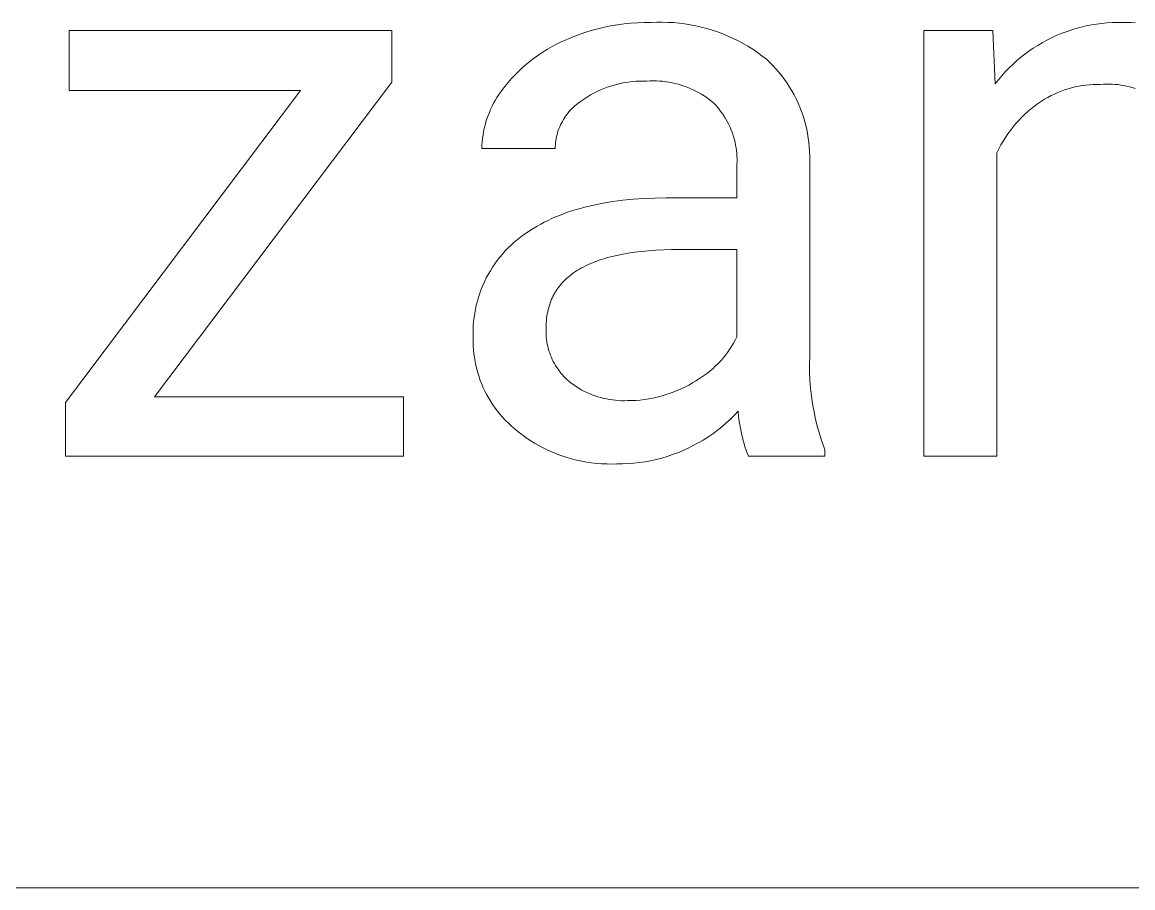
# Model space of a CAD drawing. Header units: millimetres. Extents: x 0 to 4030, y 0 to 2816.
# Drawn here: x 2883.8 to 2957.8, y 225.3 to 283 of the extents above; entities that cross this region are included whole.
import ezdxf

# ---------------------------------------------------------------- set-up
doc = ezdxf.new("R2010")
doc.units = ezdxf.units.MM
doc.header["$MEASUREMENT"] = 0
doc.layers.add('Domyślny', color=7, linetype='Continuous', true_color=0x000000)

msp = doc.modelspace()

# ---------------------------------------------------------------- linework, layer by layer
at = {"layer": 'Domyślny', "color": 18, "lineweight": 15, "true_color": 0x000000}
for p, q in [((2922.129, 282.512), (2922.565, 282.615)), ((2922.565, 282.615), (2923.004, 282.705)), ((2923.004, 282.705), (2923.445, 282.78)), ((2923.445, 282.78), (2923.889, 282.84)), ((2923.889, 282.84), (2924.335, 282.886)), ((2924.335, 282.886), (2924.782, 282.917)), ((2924.782, 282.917), (2925.23, 282.933)), ((2925.23, 282.933), (2925.678, 282.934)), ((2925.678, 282.934), (2926.052, 282.95)), ((2926.052, 282.95), (2926.426, 282.954)), ((2926.426, 282.954), (2926.801, 282.944)), ((2926.801, 282.944), (2927.175, 282.923)), ((2927.175, 282.923), (2927.548, 282.889)), ((2927.548, 282.889), (2927.919, 282.842)), ((2927.919, 282.842), (2928.289, 282.784)), ((2928.289, 282.784), (2928.657, 282.712)), ((2928.657, 282.712), (2929.022, 282.629)), ((2929.022, 282.629), (2929.384, 282.534)), ((2953.978, 282.535), (2954.316, 282.625)), ((2954.316, 282.625), (2954.657, 282.705)), ((2954.657, 282.705), (2955, 282.773)), ((2955, 282.773), (2955.345, 282.829)), ((2955.345, 282.829), (2955.692, 282.873)), ((2955.692, 282.873), (2956.04, 282.906)), ((2956.04, 282.906), (2956.389, 282.927)), ((2956.389, 282.927), (2956.739, 282.936)), ((2956.739, 282.936), (2957.088, 282.933)), ((2957.088, 282.933), (2957.368, 282.93)), ((2957.368, 282.93), (2957.642, 282.923)), ((2957.642, 282.923), (2957.912, 282.91)), ((2886.91, 278.405), (2886.91, 282.404)), ((2886.91, 282.404), (2908.409, 282.404)), ((2908.409, 282.404), (2908.409, 278.968)), ((2920.014, 281.78), (2920.427, 281.954)), ((2920.427, 281.954), (2920.845, 282.114)), ((2920.845, 282.114), (2921.269, 282.261)), ((2921.269, 282.261), (2921.697, 282.393)), ((2921.697, 282.393), (2922.129, 282.512)), ((2929.384, 282.534), (2929.743, 282.426)), ((2929.743, 282.426), (2930.098, 282.306)), ((2930.098, 282.306), (2930.449, 282.175)), ((2930.449, 282.175), (2930.795, 282.032)), ((2930.795, 282.032), (2931.136, 281.878)), ((2931.136, 281.878), (2931.472, 281.712)), ((2943.842, 254.052), (2943.842, 282.409)), ((2943.842, 282.409), (2948.432, 282.409)), ((2948.432, 282.409), (2948.593, 278.839)), ((2952.034, 281.755), (2952.346, 281.912)), ((2952.346, 281.912), (2952.664, 282.059)), ((2952.664, 282.059), (2952.986, 282.194)), ((2952.986, 282.194), (2953.313, 282.319)), ((2953.313, 282.319), (2953.644, 282.432)), ((2953.644, 282.432), (2953.978, 282.535)), ((2918.484, 280.979), (2918.779, 281.16)), ((2918.779, 281.16), (2919.079, 281.33)), ((2919.079, 281.33), (2919.386, 281.491)), ((2919.386, 281.491), (2919.698, 281.641)), ((2919.698, 281.641), (2920.014, 281.78)), ((2931.472, 281.712), (2931.802, 281.535)), ((2931.802, 281.535), (2932.126, 281.347)), ((2932.126, 281.347), (2932.444, 281.149)), ((2932.444, 281.149), (2932.754, 280.94)), ((2950.843, 281.024), (2951.131, 281.222)), ((2951.131, 281.222), (2951.426, 281.41)), ((2951.426, 281.41), (2951.727, 281.587)), ((2951.727, 281.587), (2952.034, 281.755)), ((2917.371, 280.159), (2917.638, 280.378)), ((2917.638, 280.378), (2917.913, 280.588)), ((2917.913, 280.588), (2918.195, 280.788)), ((2918.195, 280.788), (2918.484, 280.979)), ((2932.754, 280.94), (2933.058, 280.721)), ((2933.058, 280.721), (2933.354, 280.492)), ((2933.354, 280.492), (2933.575, 280.284)), ((2949.761, 280.138), (2950.02, 280.373)), ((2950.02, 280.373), (2950.287, 280.599)), ((2950.287, 280.599), (2950.561, 280.816)), ((2950.561, 280.816), (2950.843, 281.024)), ((2916.614, 279.449), (2916.858, 279.694)), ((2916.858, 279.694), (2917.111, 279.931)), ((2917.111, 279.931), (2917.371, 280.159)), ((2933.575, 280.284), (2933.789, 280.068)), ((2933.789, 280.068), (2933.995, 279.846)), ((2933.995, 279.846), (2934.194, 279.616)), ((2934.194, 279.616), (2934.384, 279.38)), ((2949.034, 279.383), (2949.268, 279.643)), ((2949.268, 279.643), (2949.51, 279.895)), ((2949.51, 279.895), (2949.761, 280.138)), ((2908.409, 278.968), (2892.6, 258.005)), ((2915.934, 278.666), (2916.152, 278.935)), ((2916.152, 278.935), (2916.379, 279.196)), ((2916.379, 279.196), (2916.614, 279.449)), ((2923.697, 278.884), (2923.459, 278.83)), ((2923.937, 278.93), (2923.697, 278.884)), ((2924.178, 278.967), (2923.937, 278.93)), ((2924.42, 278.996), (2924.178, 278.967)), ((2924.664, 279.017), (2924.42, 278.996)), ((2924.908, 279.029), (2924.664, 279.017)), ((2925.152, 279.033), (2924.908, 279.029)), ((2925.396, 279.029), (2925.152, 279.033)), ((2925.606, 279.04), (2925.396, 279.029)), ((2925.817, 279.045), (2925.606, 279.04)), ((2926.028, 279.042), (2925.817, 279.045)), ((2926.238, 279.032), (2926.028, 279.042)), ((2926.448, 279.015), (2926.238, 279.032)), ((2926.658, 278.99), (2926.448, 279.015)), ((2926.866, 278.959), (2926.658, 278.99)), ((2927.073, 278.92), (2926.866, 278.959)), ((2927.279, 278.875), (2927.073, 278.92)), ((2927.483, 278.822), (2927.279, 278.875)), ((2934.384, 279.38), (2934.566, 279.138)), ((2934.566, 279.138), (2934.74, 278.889)), ((2934.74, 278.889), (2934.905, 278.634)), ((2948.593, 278.839), (2948.809, 279.115)), ((2948.809, 279.115), (2949.034, 279.383)), ((2886.681, 257.616), (2902.33, 278.405)), ((2902.33, 278.405), (2886.91, 278.405)), ((2915.413, 277.939), (2915.534, 278.127)), ((2915.534, 278.127), (2915.661, 278.311)), ((2915.661, 278.311), (2915.795, 278.491)), ((2915.795, 278.491), (2915.934, 278.666)), ((2921.865, 278.226), (2921.65, 278.109)), ((2922.083, 278.336), (2921.865, 278.226)), ((2922.304, 278.438), (2922.083, 278.336)), ((2922.53, 278.532), (2922.304, 278.438)), ((2922.758, 278.618), (2922.53, 278.532)), ((2922.989, 278.697), (2922.758, 278.618)), ((2923.223, 278.768), (2922.989, 278.697)), ((2923.459, 278.83), (2923.223, 278.768)), ((2927.685, 278.762), (2927.483, 278.822)), ((2927.885, 278.696), (2927.685, 278.762)), ((2928.083, 278.623), (2927.885, 278.696)), ((2928.278, 278.543), (2928.083, 278.623)), ((2928.47, 278.456), (2928.278, 278.543)), ((2928.659, 278.363), (2928.47, 278.456)), ((2928.845, 278.263), (2928.659, 278.363)), ((2929.027, 278.158), (2928.845, 278.263)), ((2929.205, 278.046), (2929.027, 278.158)), ((2934.905, 278.634), (2935.061, 278.374)), ((2935.061, 278.374), (2935.209, 278.109)), ((2952.536, 278.169), (2952.316, 278.063)), ((2952.759, 278.267), (2952.536, 278.169)), ((2952.985, 278.358), (2952.759, 278.267)), ((2953.215, 278.441), (2952.985, 278.358)), ((2953.447, 278.515), (2953.215, 278.441)), ((2953.681, 278.581), (2953.447, 278.515)), ((2953.918, 278.64), (2953.681, 278.581)), ((2954.157, 278.69), (2953.918, 278.64)), ((2954.397, 278.731), (2954.157, 278.69)), ((2954.639, 278.764), (2954.397, 278.731)), ((2954.881, 278.789), (2954.639, 278.764)), ((2955.125, 278.805), (2954.881, 278.789)), ((2955.368, 278.813), (2955.125, 278.805)), ((2955.612, 278.813), (2955.368, 278.813)), ((2955.806, 278.826), (2955.612, 278.813)), ((2956.001, 278.833), (2955.806, 278.826)), ((2956.195, 278.833), (2956.001, 278.833)), ((2956.39, 278.827), (2956.195, 278.833)), ((2956.584, 278.813), (2956.39, 278.827)), ((2956.777, 278.793), (2956.584, 278.813)), ((2956.97, 278.766), (2956.777, 278.793)), ((2957.162, 278.733), (2956.97, 278.766)), ((2957.352, 278.693), (2957.162, 278.733)), ((2957.541, 278.646), (2957.352, 278.693)), ((2957.728, 278.593), (2957.541, 278.646)), ((2957.914, 278.534), (2957.728, 278.593)), ((2915.087, 277.352), (2915.189, 277.551)), ((2915.189, 277.551), (2915.298, 277.747)), ((2915.298, 277.747), (2915.413, 277.939)), ((2920.606, 277.389), (2920.506, 277.299)), ((2920.709, 277.476), (2920.606, 277.389)), ((2920.814, 277.559), (2920.709, 277.476)), ((2920.923, 277.638), (2920.814, 277.559)), ((2921.034, 277.713), (2920.923, 277.638)), ((2921.235, 277.852), (2921.034, 277.713)), ((2921.44, 277.984), (2921.235, 277.852)), ((2921.65, 278.109), (2921.44, 277.984)), ((2929.38, 277.928), (2929.205, 278.046)), ((2929.55, 277.804), (2929.38, 277.928)), ((2929.717, 277.674), (2929.55, 277.804)), ((2929.878, 277.539), (2929.717, 277.674)), ((2930.005, 277.403), (2929.878, 277.539)), ((2930.127, 277.262), (2930.005, 277.403)), ((2935.209, 278.109), (2935.347, 277.839)), ((2935.347, 277.839), (2935.475, 277.564)), ((2935.475, 277.564), (2935.594, 277.285)), ((2951.245, 277.392), (2951.017, 277.211)), ((2951.479, 277.564), (2951.245, 277.392)), ((2951.681, 277.7), (2951.479, 277.564)), ((2951.889, 277.828), (2951.681, 277.7)), ((2952.1, 277.949), (2951.889, 277.828)), ((2952.316, 278.063), (2952.1, 277.949)), ((2914.748, 276.524), (2914.823, 276.735)), ((2914.823, 276.735), (2914.904, 276.944)), ((2914.904, 276.944), (2914.992, 277.149)), ((2914.992, 277.149), (2915.087, 277.352)), ((2919.98, 276.69), (2919.905, 276.578)), ((2920.059, 276.798), (2919.98, 276.69)), ((2920.141, 276.905), (2920.059, 276.798)), ((2920.227, 277.008), (2920.141, 276.905)), ((2920.317, 277.108), (2920.227, 277.008)), ((2920.41, 277.205), (2920.317, 277.108)), ((2920.506, 277.299), (2920.41, 277.205)), ((2930.243, 277.118), (2930.127, 277.262)), ((2930.355, 276.969), (2930.243, 277.118)), ((2930.462, 276.817), (2930.355, 276.969)), ((2930.564, 276.661), (2930.462, 276.817)), ((2930.66, 276.502), (2930.564, 276.661)), ((2935.594, 277.285), (2935.704, 277.002)), ((2935.704, 277.002), (2935.803, 276.715)), ((2935.803, 276.715), (2935.893, 276.425)), ((2950.58, 276.828), (2950.371, 276.626)), ((2950.795, 277.023), (2950.58, 276.828)), ((2951.017, 277.211), (2950.795, 277.023)), ((2914.568, 275.877), (2914.621, 276.095)), ((2914.621, 276.095), (2914.681, 276.31)), ((2914.681, 276.31), (2914.748, 276.524)), ((2919.592, 275.984), (2919.541, 275.86)), ((2919.646, 276.107), (2919.592, 275.984)), ((2919.704, 276.228), (2919.646, 276.107)), ((2919.767, 276.347), (2919.704, 276.228)), ((2919.834, 276.464), (2919.767, 276.347)), ((2919.905, 276.578), (2919.834, 276.464)), ((2930.751, 276.34), (2930.66, 276.502)), ((2930.836, 276.175), (2930.751, 276.34)), ((2930.916, 276.006), (2930.836, 276.175)), ((2930.989, 275.836), (2930.916, 276.006)), ((2935.893, 276.425), (2935.972, 276.132)), ((2935.972, 276.132), (2936.042, 275.837)), ((2949.788, 275.978), (2949.608, 275.749)), ((2949.975, 276.2), (2949.788, 275.978)), ((2950.17, 276.416), (2949.975, 276.2)), ((2950.371, 276.626), (2950.17, 276.416)), ((2914.429, 274.993), (2914.453, 275.216)), ((2914.453, 275.216), (2914.484, 275.438)), ((2914.484, 275.438), (2914.522, 275.658)), ((2914.522, 275.658), (2914.568, 275.877)), ((2919.358, 275.214), (2919.335, 275.082)), ((2919.386, 275.345), (2919.358, 275.214)), ((2919.418, 275.476), (2919.386, 275.345)), ((2919.455, 275.605), (2919.418, 275.476)), ((2919.496, 275.733), (2919.455, 275.605)), ((2919.541, 275.86), (2919.496, 275.733)), ((2931.057, 275.663), (2930.989, 275.836)), ((2931.119, 275.487), (2931.057, 275.663)), ((2931.175, 275.31), (2931.119, 275.487)), ((2931.225, 275.131), (2931.175, 275.31)), ((2936.042, 275.837), (2936.101, 275.54)), ((2936.101, 275.54), (2936.15, 275.24)), ((2936.15, 275.24), (2936.189, 274.939)), ((2949.273, 275.274), (2949.117, 275.029)), ((2949.436, 275.515), (2949.273, 275.274)), ((2949.608, 275.749), (2949.436, 275.515)), ((2914.404, 274.546), (2914.413, 274.77)), ((2919.289, 274.546), (2914.404, 274.546)), ((2914.413, 274.77), (2914.429, 274.993)), ((2919.294, 274.681), (2919.289, 274.546)), ((2919.303, 274.815), (2919.294, 274.681)), ((2919.317, 274.948), (2919.303, 274.815)), ((2919.335, 275.082), (2919.317, 274.948)), ((2931.269, 274.95), (2931.225, 275.131)), ((2931.307, 274.768), (2931.269, 274.95)), ((2931.338, 274.585), (2931.307, 274.768)), ((2931.363, 274.401), (2931.338, 274.585)), ((2936.189, 274.939), (2936.217, 274.637)), ((2936.217, 274.637), (2936.235, 274.334)), ((2948.831, 274.523), (2948.701, 274.263)), ((2948.97, 274.778), (2948.831, 274.523)), ((2949.117, 275.029), (2948.97, 274.778)), ((2931.382, 274.216), (2931.363, 274.401)), ((2931.395, 274.03), (2931.382, 274.216)), ((2931.401, 273.844), (2931.395, 274.03)), ((2931.401, 273.658), (2931.401, 273.844)), ((2936.235, 274.334), (2936.243, 274.031)), ((2936.243, 274.031), (2936.24, 273.728)), ((2936.24, 273.728), (2936.24, 260.683)), ((2948.701, 274.263), (2948.701, 254.052)), ((2931.395, 273.473), (2931.401, 273.658)), ((2931.395, 271.245), (2931.395, 273.473)), ((2921.559, 270.706), (2921.863, 270.776)), ((2921.863, 270.776), (2922.172, 270.84)), ((2922.172, 270.84), (2922.487, 270.9)), ((2922.487, 270.9), (2923.132, 271.005)), ((2923.132, 271.005), (2923.798, 271.091)), ((2923.798, 271.091), (2924.485, 271.158)), ((2924.485, 271.158), (2925.192, 271.206)), ((2925.192, 271.206), (2925.921, 271.235)), ((2925.921, 271.235), (2926.671, 271.245)), ((2926.671, 271.245), (2931.395, 271.245)), ((2919.319, 269.981), (2919.58, 270.088)), ((2919.58, 270.088), (2919.847, 270.191)), ((2919.847, 270.191), (2920.119, 270.289)), ((2920.119, 270.289), (2920.397, 270.382)), ((2920.397, 270.382), (2920.679, 270.47)), ((2920.679, 270.47), (2920.967, 270.554)), ((2920.967, 270.554), (2921.261, 270.632)), ((2921.261, 270.632), (2921.559, 270.706)), ((2917.864, 269.238), (2918.093, 269.373)), ((2918.093, 269.373), (2918.327, 269.504)), ((2918.327, 269.504), (2918.567, 269.631)), ((2918.567, 269.631), (2918.813, 269.752)), ((2918.813, 269.752), (2919.063, 269.869)), ((2919.063, 269.869), (2919.319, 269.981)), ((2916.77, 268.468), (2916.987, 268.639)), ((2916.987, 268.639), (2917.209, 268.802)), ((2917.209, 268.802), (2917.422, 268.952)), ((2917.422, 268.952), (2917.64, 269.097)), ((2917.64, 269.097), (2917.864, 269.238)), ((2915.966, 267.715), (2916.157, 267.913)), ((2916.157, 267.913), (2916.355, 268.105)), ((2916.355, 268.105), (2916.56, 268.291)), ((2916.56, 268.291), (2916.77, 268.468)), ((2926.517, 267.789), (2926.003, 267.763)), ((2927.048, 267.804), (2926.517, 267.789)), ((2927.597, 267.809), (2927.048, 267.804)), ((2931.395, 267.809), (2927.597, 267.809)), ((2931.395, 261.985), (2931.395, 267.809)), ((2915.273, 266.858), (2915.435, 267.081)), ((2915.435, 267.081), (2915.605, 267.298)), ((2915.605, 267.298), (2915.782, 267.509)), ((2915.782, 267.509), (2915.966, 267.715)), ((2922.164, 267.077), (2921.993, 267.015)), ((2922.341, 267.137), (2922.164, 267.077)), ((2922.521, 267.194), (2922.341, 267.137)), ((2922.706, 267.249), (2922.521, 267.194)), ((2922.895, 267.301), (2922.706, 267.249)), ((2923.287, 267.398), (2922.895, 267.301)), ((2923.696, 267.484), (2923.287, 267.398)), ((2924.123, 267.56), (2923.696, 267.484)), ((2924.567, 267.626), (2924.123, 267.56)), ((2925.028, 267.682), (2924.567, 267.626)), ((2925.507, 267.728), (2925.028, 267.682)), ((2926.003, 267.763), (2925.507, 267.728)), ((2914.834, 266.157), (2914.972, 266.395)), ((2914.972, 266.395), (2915.118, 266.629)), ((2915.118, 266.629), (2915.273, 266.858)), ((2920.642, 266.339), (2920.514, 266.251)), ((2920.775, 266.425), (2920.642, 266.339)), ((2920.912, 266.507), (2920.775, 266.425)), ((2921.053, 266.587), (2920.912, 266.507)), ((2921.199, 266.665), (2921.053, 266.587)), ((2921.349, 266.74), (2921.199, 266.665)), ((2921.503, 266.813), (2921.349, 266.74)), ((2921.662, 266.883), (2921.503, 266.813)), ((2921.825, 266.95), (2921.662, 266.883)), ((2921.993, 267.015), (2921.825, 266.95)), ((2914.469, 265.415), (2914.582, 265.666)), ((2914.582, 265.666), (2914.704, 265.914)), ((2914.704, 265.914), (2914.834, 266.157)), ((2919.737, 265.565), (2919.644, 265.456)), ((2919.835, 265.67), (2919.737, 265.565)), ((2919.937, 265.774), (2919.835, 265.67)), ((2920.044, 265.874), (2919.937, 265.774)), ((2920.155, 265.972), (2920.044, 265.874)), ((2920.27, 266.068), (2920.155, 265.972)), ((2920.39, 266.161), (2920.27, 266.068)), ((2920.514, 266.251), (2920.39, 266.161)), ((2914.183, 264.639), (2914.269, 264.901)), ((2914.269, 264.901), (2914.365, 265.159)), ((2914.365, 265.159), (2914.469, 265.415)), ((2919.208, 264.815), (2919.174, 264.753)), ((2919.242, 264.876), (2919.208, 264.815)), ((2919.277, 264.937), (2919.242, 264.876)), ((2919.314, 264.997), (2919.277, 264.937)), ((2919.351, 265.057), (2919.314, 264.997)), ((2919.39, 265.116), (2919.351, 265.057)), ((2919.429, 265.174), (2919.39, 265.116)), ((2919.47, 265.232), (2919.429, 265.174)), ((2919.512, 265.289), (2919.47, 265.232)), ((2919.555, 265.345), (2919.512, 265.289)), ((2919.599, 265.401), (2919.555, 265.345)), ((2919.644, 265.456), (2919.599, 265.401)), ((2913.978, 263.837), (2914.037, 264.107)), ((2914.037, 264.107), (2914.105, 264.374)), ((2914.105, 264.374), (2914.183, 264.639)), ((2918.903, 264.095), (2918.861, 263.956)), ((2918.948, 264.232), (2918.903, 264.095)), ((2918.998, 264.366), (2918.948, 264.232)), ((2919.025, 264.432), (2918.998, 264.366)), ((2919.053, 264.497), (2919.025, 264.432)), ((2919.082, 264.562), (2919.053, 264.497)), ((2919.111, 264.626), (2919.082, 264.562)), ((2919.142, 264.69), (2919.111, 264.626)), ((2919.174, 264.753), (2919.142, 264.69)), ((2913.888, 263.293), (2913.928, 263.566)), ((2913.928, 263.566), (2913.978, 263.837)), ((2918.74, 263.374), (2918.72, 263.222)), ((2918.764, 263.524), (2918.74, 263.374)), ((2918.792, 263.67), (2918.764, 263.524)), ((2918.825, 263.815), (2918.792, 263.67)), ((2918.861, 263.956), (2918.825, 263.815)), ((2913.823, 262.469), (2913.835, 262.744)), ((2913.835, 262.744), (2913.857, 263.019)), ((2913.857, 263.019), (2913.888, 263.293)), ((2918.688, 262.751), (2918.685, 262.588)), ((2918.694, 262.91), (2918.688, 262.751)), ((2918.705, 263.068), (2918.694, 262.91)), ((2918.72, 263.222), (2918.705, 263.068)), ((2913.82, 262.193), (2913.823, 262.469)), ((2913.827, 261.917), (2913.82, 262.193)), ((2913.826, 261.655), (2913.827, 261.917)), ((2918.685, 262.588), (2918.681, 262.435)), ((2918.681, 262.435), (2918.681, 262.281)), ((2918.681, 262.281), (2918.687, 262.127)), ((2918.687, 262.127), (2918.698, 261.974)), ((2918.698, 261.974), (2918.715, 261.821)), ((2931.284, 261.771), (2931.395, 261.985)), ((2913.834, 261.393), (2913.826, 261.655)), ((2913.85, 261.131), (2913.834, 261.393)), ((2913.876, 260.87), (2913.85, 261.131)), ((2918.715, 261.821), (2918.736, 261.668)), ((2918.736, 261.668), (2918.763, 261.517)), ((2918.763, 261.517), (2918.796, 261.366)), ((2918.796, 261.366), (2918.833, 261.217)), ((2918.833, 261.217), (2918.876, 261.069)), ((2930.769, 260.96), (2930.908, 261.156)), ((2930.908, 261.156), (2931.04, 261.357)), ((2931.04, 261.357), (2931.165, 261.562)), ((2931.165, 261.562), (2931.284, 261.771)), ((2913.911, 260.61), (2913.876, 260.87)), ((2913.954, 260.352), (2913.911, 260.61)), ((2918.876, 261.069), (2918.924, 260.923)), ((2918.924, 260.923), (2918.977, 260.778)), ((2918.977, 260.778), (2919.035, 260.636)), ((2919.035, 260.636), (2919.098, 260.495)), ((2919.098, 260.495), (2919.165, 260.357)), ((2930.148, 260.226), (2930.312, 260.401)), ((2930.312, 260.401), (2930.471, 260.582)), ((2930.471, 260.582), (2930.623, 260.768)), ((2930.623, 260.768), (2930.769, 260.96)), ((2936.24, 260.683), (2936.229, 260.155)), ((2914.006, 260.095), (2913.954, 260.352)), ((2914.067, 259.84), (2914.006, 260.095)), ((2914.137, 259.587), (2914.067, 259.84)), ((2919.165, 260.357), (2919.238, 260.221)), ((2919.238, 260.221), (2919.315, 260.088)), ((2919.315, 260.088), (2919.396, 259.958)), ((2919.396, 259.958), (2919.483, 259.83)), ((2919.483, 259.83), (2919.573, 259.706)), ((2919.573, 259.706), (2919.668, 259.585)), ((2929.434, 259.583), (2929.62, 259.734)), ((2929.62, 259.734), (2929.802, 259.892)), ((2929.802, 259.892), (2929.978, 260.056)), ((2929.978, 260.056), (2930.148, 260.226)), ((2936.229, 260.155), (2936.236, 259.627)), ((2914.216, 259.337), (2914.137, 259.587)), ((2914.303, 259.089), (2914.216, 259.337)), ((2914.398, 258.845), (2914.303, 259.089)), ((2919.668, 259.585), (2919.767, 259.467)), ((2919.767, 259.467), (2919.87, 259.353)), ((2919.87, 259.353), (2919.977, 259.242)), ((2919.977, 259.242), (2920.088, 259.135)), ((2920.088, 259.135), (2920.202, 259.032)), ((2920.202, 259.032), (2920.36, 258.909)), ((2920.36, 258.909), (2920.522, 258.792)), ((2928.183, 258.784), (2928.429, 258.925)), ((2928.429, 258.925), (2928.639, 259.042)), ((2928.639, 259.042), (2928.844, 259.167)), ((2928.844, 259.167), (2929.045, 259.299)), ((2929.045, 259.299), (2929.242, 259.437)), ((2929.242, 259.437), (2929.434, 259.583)), ((2936.236, 259.627), (2936.26, 259.1)), ((2936.26, 259.1), (2936.301, 258.573)), ((2914.502, 258.604), (2914.398, 258.845)), ((2914.613, 258.367), (2914.502, 258.604)), ((2914.733, 258.134), (2914.613, 258.367)), ((2920.522, 258.792), (2920.688, 258.68)), ((2920.688, 258.68), (2920.858, 258.574)), ((2920.858, 258.574), (2921.031, 258.474)), ((2921.031, 258.474), (2921.208, 258.38)), ((2921.208, 258.38), (2921.387, 258.292)), ((2921.387, 258.292), (2921.57, 258.21)), ((2921.57, 258.21), (2921.755, 258.135)), ((2926.62, 258.122), (2926.889, 258.21)), ((2926.889, 258.21), (2927.155, 258.307)), ((2927.155, 258.307), (2927.418, 258.414)), ((2927.418, 258.414), (2927.677, 258.529)), ((2927.677, 258.529), (2927.932, 258.652)), ((2927.932, 258.652), (2928.183, 258.784)), ((2936.301, 258.573), (2936.36, 258.049)), ((2886.681, 254.046), (2886.681, 257.616)), ((2892.6, 258.005), (2909.188, 258.005)), ((2909.188, 258.005), (2909.188, 254.046)), ((2914.861, 257.905), (2914.733, 258.134)), ((2914.997, 257.68), (2914.861, 257.905)), ((2915.14, 257.461), (2914.997, 257.68)), ((2915.291, 257.246), (2915.14, 257.461)), ((2921.755, 258.135), (2921.943, 258.066)), ((2921.943, 258.066), (2922.133, 258.003)), ((2922.133, 258.003), (2922.325, 257.947)), ((2922.325, 257.947), (2922.519, 257.897)), ((2922.519, 257.897), (2922.714, 257.854)), ((2922.714, 257.854), (2922.911, 257.818)), ((2922.911, 257.818), (2923.109, 257.789)), ((2923.109, 257.789), (2923.308, 257.766)), ((2923.308, 257.766), (2923.507, 257.75)), ((2923.507, 257.75), (2923.707, 257.741)), ((2923.707, 257.741), (2923.907, 257.739)), ((2923.907, 257.739), (2924.107, 257.744)), ((2924.107, 257.744), (2924.391, 257.748)), ((2924.391, 257.748), (2924.674, 257.762)), ((2924.674, 257.762), (2924.956, 257.785)), ((2924.956, 257.785), (2925.238, 257.818)), ((2925.238, 257.818), (2925.518, 257.86)), ((2925.518, 257.86), (2925.797, 257.911)), ((2925.797, 257.911), (2926.073, 257.972)), ((2926.073, 257.972), (2926.348, 258.042)), ((2926.348, 258.042), (2926.62, 258.122)), ((2936.36, 258.049), (2936.436, 257.526)), ((2936.436, 257.526), (2936.529, 257.006)), ((2915.449, 257.037), (2915.291, 257.246)), ((2915.614, 256.833), (2915.449, 257.037)), ((2915.786, 256.635), (2915.614, 256.833)), ((2931.215, 256.759), (2930.945, 256.494)), ((2931.475, 257.032), (2931.215, 256.759)), ((2931.506, 256.693), (2931.475, 257.032)), ((2931.549, 256.355), (2931.506, 256.693)), ((2936.529, 257.006), (2936.639, 256.49)), ((2915.964, 256.443), (2915.786, 256.635)), ((2916.149, 256.257), (2915.964, 256.443)), ((2916.341, 256.078), (2916.149, 256.257)), ((2916.538, 255.905), (2916.341, 256.078)), ((2930.379, 255.994), (2930.083, 255.759)), ((2930.666, 256.239), (2930.379, 255.994)), ((2930.945, 256.494), (2930.666, 256.239)), ((2931.603, 256.018), (2931.549, 256.355)), ((2931.668, 255.683), (2931.603, 256.018)), ((2936.639, 256.49), (2936.766, 255.978)), ((2936.766, 255.978), (2936.909, 255.47)), ((2916.798, 255.69), (2916.538, 255.905)), ((2917.066, 255.484), (2916.798, 255.69)), ((2917.34, 255.286), (2917.066, 255.484)), ((2917.621, 255.099), (2917.34, 255.286)), ((2929.467, 255.321), (2929.148, 255.118)), ((2929.779, 255.535), (2929.467, 255.321)), ((2930.083, 255.759), (2929.779, 255.535)), ((2931.744, 255.351), (2931.668, 255.683)), ((2931.832, 255.021), (2931.744, 255.351)), ((2936.909, 255.47), (2937.07, 254.967)), ((2917.908, 254.921), (2917.621, 255.099)), ((2918.201, 254.753), (2917.908, 254.921)), ((2918.5, 254.595), (2918.201, 254.753)), ((2918.803, 254.447), (2918.5, 254.595)), ((2928.152, 254.579), (2927.808, 254.423)), ((2928.49, 254.747), (2928.152, 254.579)), ((2928.822, 254.927), (2928.49, 254.747)), ((2929.148, 255.118), (2928.822, 254.927)), ((2931.93, 254.695), (2931.832, 255.021)), ((2932.04, 254.372), (2931.93, 254.695)), ((2937.07, 254.967), (2937.246, 254.469)), ((2937.246, 254.469), (2937.246, 254.053)), ((2909.188, 254.046), (2886.681, 254.046)), ((2919.112, 254.31), (2918.803, 254.447)), ((2919.425, 254.183), (2919.112, 254.31)), ((2919.742, 254.067), (2919.425, 254.183)), ((2920.063, 253.962), (2919.742, 254.067)), ((2920.387, 253.868), (2920.063, 253.962)), ((2920.715, 253.785), (2920.387, 253.868)), ((2921.045, 253.713), (2920.715, 253.785)), ((2925.649, 253.744), (2925.277, 253.676)), ((2926.018, 253.826), (2925.649, 253.744)), ((2926.384, 253.92), (2926.018, 253.826)), ((2926.746, 254.027), (2926.384, 253.92)), ((2927.105, 254.146), (2926.746, 254.027)), ((2927.459, 254.278), (2927.105, 254.146)), ((2927.808, 254.423), (2927.459, 254.278)), ((2932.16, 254.053), (2932.04, 254.372)), ((2937.246, 254.053), (2932.16, 254.053)), ((2948.701, 254.052), (2943.842, 254.052)), ((2921.377, 253.653), (2921.045, 253.713)), ((2921.711, 253.604), (2921.377, 253.653)), ((2922.047, 253.566), (2921.711, 253.604)), ((2922.383, 253.54), (2922.047, 253.566)), ((2922.721, 253.525), (2922.383, 253.54)), ((2923.058, 253.521), (2922.721, 253.525)), ((2923.396, 253.53), (2923.058, 253.521)), ((2923.774, 253.533), (2923.396, 253.53)), ((2924.151, 253.549), (2923.774, 253.533)), ((2924.528, 253.578), (2924.151, 253.549)), ((2924.904, 253.62), (2924.528, 253.578)), ((2925.277, 253.676), (2924.904, 253.62)), ((2507.177, 225.293), (4030.225, 225.293))]:
    msp.add_line(p, q, dxfattribs=at)

doc.saveas('drawing.dxf')
